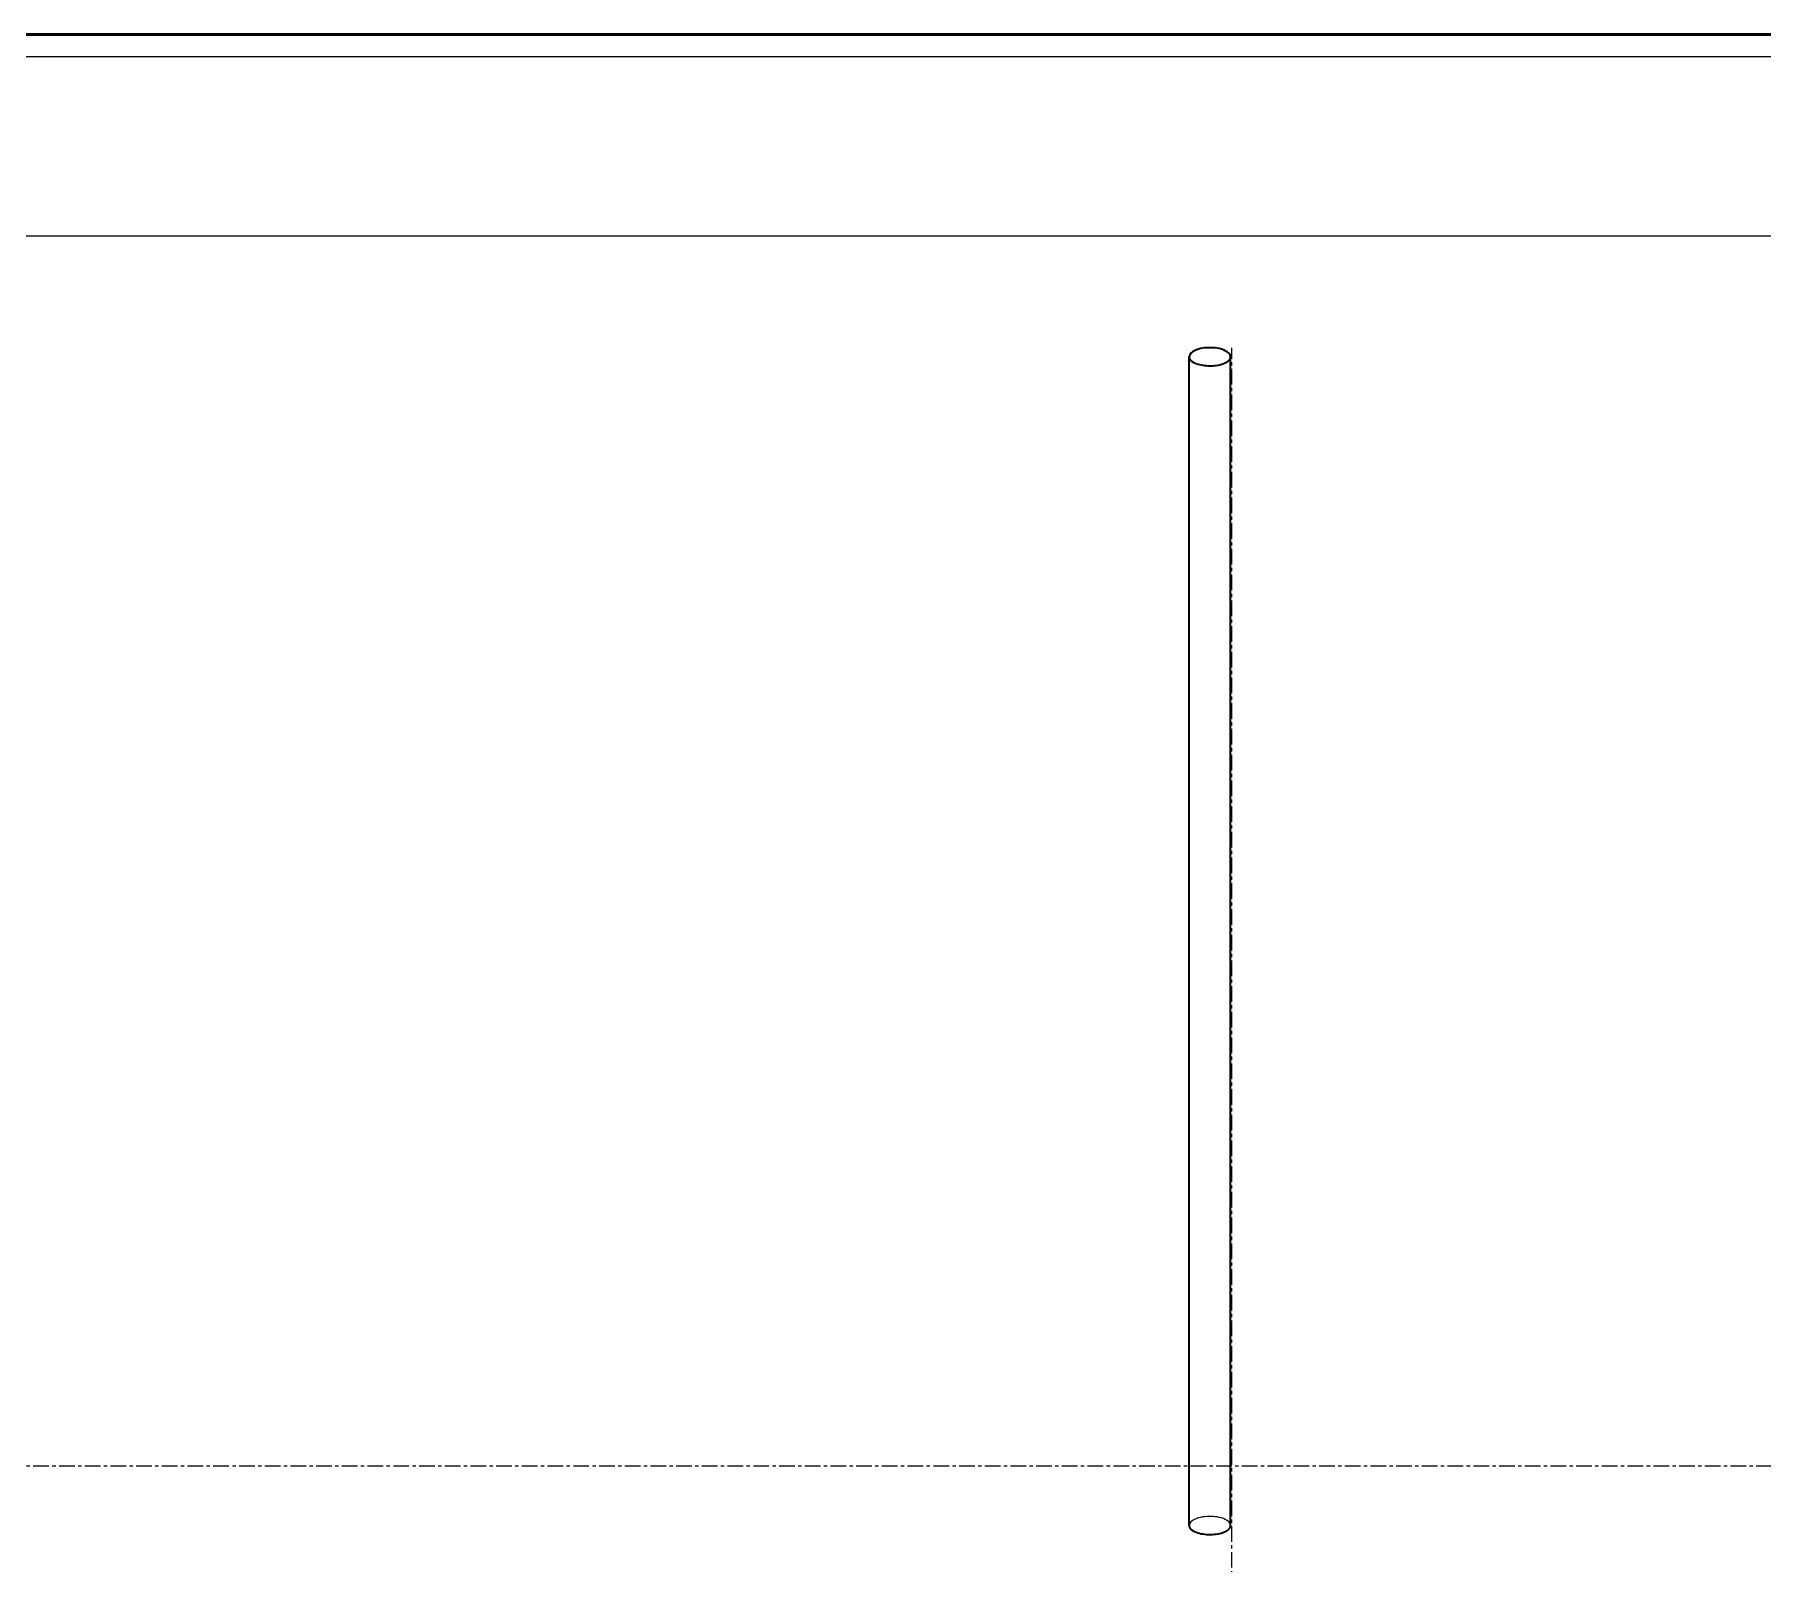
# Model space of a CAD drawing. Header units: millimetres. Extents: x 10 to 410, y 10 to 287.
# Drawn here: x 255.5 to 332.7, y 218.6 to 287 of the extents above; entities that cross this region are included whole.
import ezdxf

# ---------------------------------------------------------------- set-up
doc = ezdxf.new("R2010")
doc.units = ezdxf.units.MM
doc.linetypes.add('CENTER', pattern=[1.15, 0.7, -0.15, 0.15, -0.15])
doc.linetypes.add('DASHED', pattern=[0.75, 0.5, -0.25])
for name, color, linetype, lineweight in [('BORDER', 7, 'CONTINUOUS', 50), ('CENTER', 4, 'CENTER', 13), ('HIDDEN', 8, 'DASHED', 18), ('TITLE_BLOCK', 7, 'CONTINUOUS', 25), ('VISIBLE', 7, 'CONTINUOUS', 35)]:
    doc.layers.add(name, color=color, linetype=linetype, lineweight=lineweight)

msp = doc.modelspace()

# ---------------------------------------------------------------- linework, layer by layer
at = {"layer": 'BORDER'}
msp.add_lwpolyline([(10, 10), (410, 10), (410, 287), (10, 287)], close=True, dxfattribs=at)
at = {"layer": 'CENTER'}
for p, q in [((309, 169), (309, 273)), ((214, 223), (404, 223))]:
    msp.add_line(p, q, dxfattribs=at)
at = {"layer": 'HIDDEN'}
msp.add_lwpolyline([(308.942, 220.337), (308.919, 220.428), (308.862, 220.502), (308.789, 220.561), (308.707, 220.608), (308.62, 220.645), (308.53, 220.675), (308.439, 220.698), (308.346, 220.716), (308.253, 220.73), (308.159, 220.738), (308.064, 220.742), (307.97, 220.742), (307.876, 220.738), (307.782, 220.73), (307.688, 220.716), (307.596, 220.698), (307.504, 220.675), (307.415, 220.645), (307.328, 220.608), (307.246, 220.561), (307.172, 220.502), (307.115, 220.428), (307.092, 220.337)], dxfattribs=at)
at = {"layer": 'TITLE_BLOCK'}
msp.add_lwpolyline([(12, 278), (408, 278), (408, 286), (12, 286)], close=True, dxfattribs=at)
at = {"layer": 'VISIBLE'}
for points in [[(308.942, 272.595), (308.919, 272.685), (308.862, 272.76), (308.789, 272.819), (308.707, 272.865), (308.62, 272.903), (308.53, 272.932), (308.439, 272.956), (308.346, 272.974), (308.253, 272.987), (308.159, 272.996), (308.064, 273), (307.97, 273), (307.876, 272.996), (307.782, 272.987), (307.688, 272.974), (307.596, 272.956), (307.504, 272.932), (307.415, 272.903), (307.328, 272.865), (307.246, 272.819), (307.172, 272.76), (307.115, 272.685), (307.092, 272.595)], [(307.092, 272.595), (307.108, 272.52), (307.148, 272.456), (307.202, 272.402), (307.265, 272.359), (307.332, 272.322), (307.402, 272.292), (307.474, 272.266), (307.547, 272.245), (307.621, 272.228), (307.697, 272.214), (307.772, 272.203), (307.848, 272.196), (307.924, 272.191), (308.001, 272.189), (308.077, 272.19), (308.153, 272.193), (308.229, 272.2), (308.305, 272.209), (308.38, 272.221), (308.455, 272.237), (308.529, 272.256), (308.602, 272.28), (308.672, 272.308)], [(307.092, 220.337), (307.092, 222.609), (307.092, 224.881), (307.092, 227.153), (307.092, 229.425), (307.092, 231.697), (307.092, 233.97), (307.092, 236.242), (307.092, 238.514), (307.092, 240.786), (307.092, 243.058), (307.092, 245.33), (307.092, 247.602), (307.092, 249.874), (307.092, 252.146), (307.092, 254.418), (307.092, 256.69), (307.092, 258.962), (307.092, 261.234), (307.092, 263.506), (307.092, 265.778), (307.092, 268.051), (307.092, 270.323), (307.092, 272.595)], [(308.672, 272.308), (308.689, 272.315), (308.705, 272.323), (308.721, 272.331), (308.737, 272.34), (308.753, 272.349), (308.769, 272.358), (308.784, 272.367), (308.799, 272.377), (308.814, 272.388), (308.828, 272.399), (308.842, 272.41), (308.855, 272.423), (308.868, 272.435), (308.88, 272.448), (308.892, 272.462), (308.903, 272.477), (308.912, 272.492), (308.921, 272.508), (308.928, 272.524), (308.934, 272.541), (308.939, 272.559), (308.942, 272.577), (308.942, 272.595)], [(308.942, 220.337), (308.942, 222.609), (308.942, 224.881), (308.942, 227.153), (308.942, 229.425), (308.942, 231.697), (308.942, 233.97), (308.942, 236.242), (308.942, 238.514), (308.942, 240.786), (308.942, 243.058), (308.942, 245.33), (308.942, 247.602), (308.942, 249.874), (308.942, 252.146), (308.942, 254.418), (308.942, 256.69), (308.942, 258.962), (308.942, 261.234), (308.942, 263.506), (308.942, 265.778), (308.942, 268.051), (308.942, 270.323), (308.942, 272.595)], [(307.092, 220.337), (307.108, 220.263), (307.148, 220.198), (307.202, 220.145), (307.265, 220.101), (307.332, 220.065), (307.402, 220.034), (307.474, 220.009), (307.547, 219.988), (307.621, 219.97), (307.697, 219.956), (307.772, 219.946), (307.848, 219.938), (307.924, 219.933), (308.001, 219.931), (308.077, 219.932), (308.153, 219.936), (308.229, 219.942), (308.305, 219.951), (308.38, 219.964), (308.455, 219.98), (308.529, 219.999), (308.602, 220.022), (308.672, 220.051)], [(308.672, 220.051), (308.689, 220.058), (308.705, 220.066), (308.721, 220.074), (308.737, 220.082), (308.753, 220.091), (308.769, 220.1), (308.784, 220.11), (308.799, 220.12), (308.814, 220.13), (308.828, 220.141), (308.842, 220.153), (308.855, 220.165), (308.868, 220.178), (308.88, 220.191), (308.892, 220.205), (308.903, 220.219), (308.912, 220.234), (308.921, 220.25), (308.928, 220.267), (308.934, 220.284), (308.939, 220.301), (308.942, 220.319), (308.942, 220.337)]]:
    msp.add_lwpolyline(points, dxfattribs=at)

doc.saveas('drawing.dxf')
